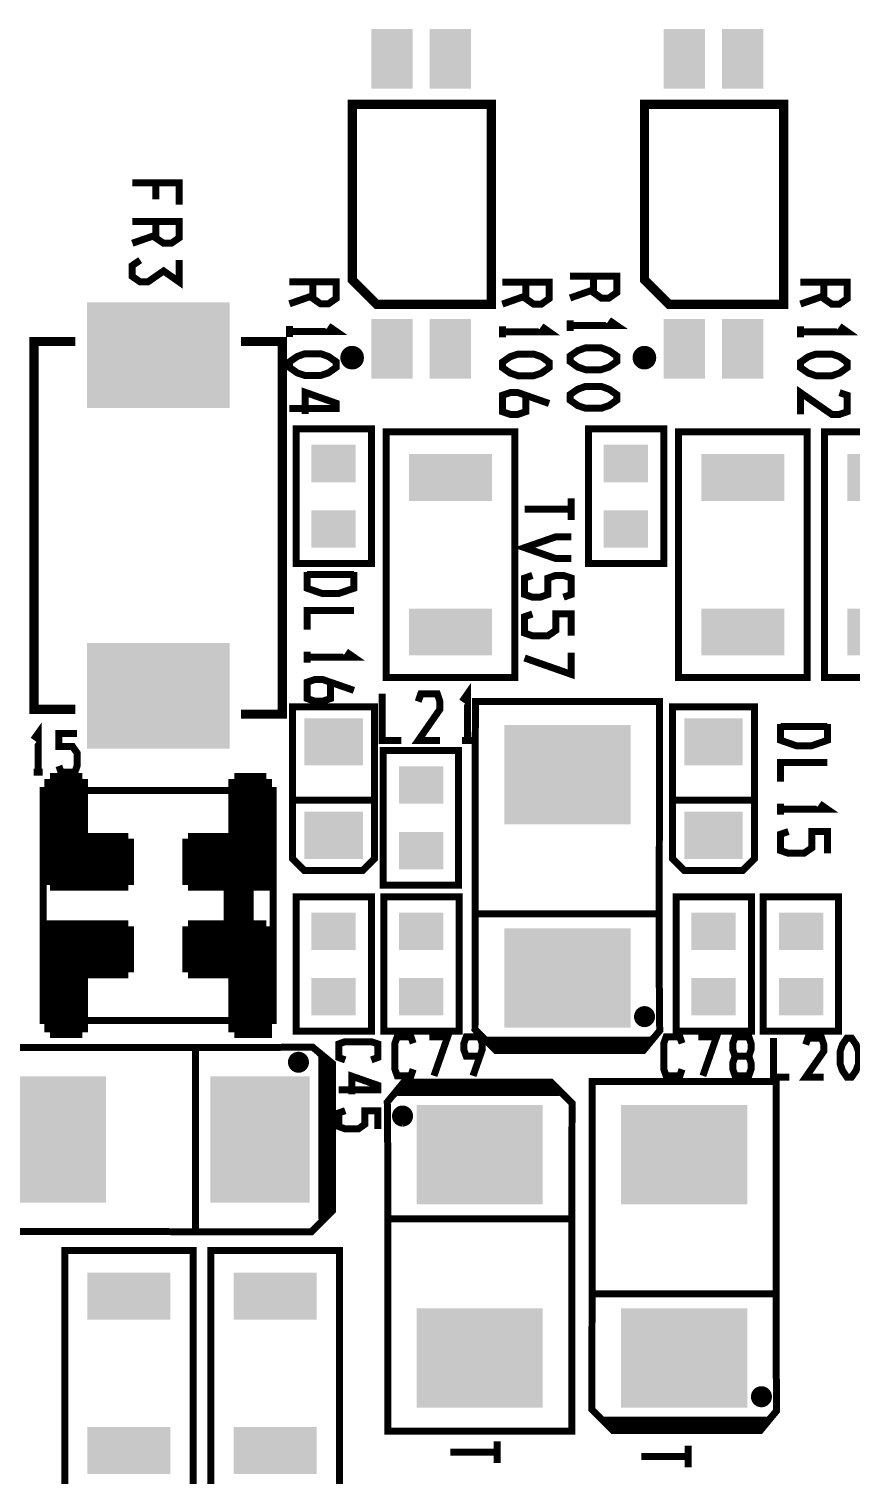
# Model space of a CAD drawing. Extents: x -8 to 204, y 99 to 321.
# Drawn here: x 138 to 155.87, y 251.03 to 282.44 of the extents above; entities that cross this region are included whole.
import ezdxf

# ---------------------------------------------------------------- set-up
doc = ezdxf.new("R2010")
doc.units = 0
doc.header["$MEASUREMENT"] = 0
doc.layers.get('0').update_dxf_attribs({"linetype": 'CONTINUOUS'})
doc.layers.add('22-301-0_SMT', color=8, linetype='CONTINUOUS')
doc.layers.add('22-301-0_SST', color=255, linetype='CONTINUOUS')

# ---------------------------------------------------------------- blocks, each defined once
blk = doc.blocks.new('RECTANGLE_4')
blk.add_solid([(0.63627, 0.51308), (0.63627, -0.51308), (-0.63627, 0.51308), (-0.63627, -0.51308)])
blk = doc.blocks.new('RECTANGLE_6')
blk.add_solid([(0.4826, 0.4064), (0.4826, -0.4064), (-0.4826, 0.4064), (-0.4826, -0.4064)])
blk = doc.blocks.new('RECTANGLE_10')
blk.add_solid([(0.9017, 0.508), (0.9017, -0.508), (-0.9017, 0.508), (-0.9017, -0.508)])
blk = doc.blocks.new('RECTANGLE_15')
blk.add_solid([(1.0795, 1.3716), (1.0795, -1.3716), (-1.0795, 1.3716), (-1.0795, -1.3716)])
blk = doc.blocks.new('RECTANGLE_19')
blk.add_solid([(1.3716, 1.0795), (1.3716, -1.0795), (-1.3716, 1.0795), (-1.3716, -1.0795)])
blk = doc.blocks.new('RECTANGLE_25')
blk.add_solid([(1.5494, 1.14935), (1.5494, -1.14935), (-1.5494, 1.14935), (-1.5494, -1.14935)])
blk = doc.blocks.new('SQUARE_34')
blk.add_solid([(0.25019, 0.25019), (0.25019, -0.25019), (-0.25019, 0.25019), (-0.25019, -0.25019)])
blk = doc.blocks.new('RECTANGLE_47')
blk.add_solid([(0.44958, 0.65024), (0.44958, -0.65024), (-0.44958, 0.65024), (-0.44958, -0.65024)])

msp = doc.modelspace()

# ---------------------------------------------------------------- linework, layer by layer
at = {"layer": '22-301-0_SMT', "const_width": 0.254}
for points in [[(138.462, 266.151), (138.462, 263.85)], [(139.161, 266.151), (138.462, 266.151)], [(139.161, 266.009), (138.462, 266.009)], [(138.564, 266.151), (138.564, 263.85)], [(138.792, 266.151), (138.792, 263.85)], [(139.021, 266.151), (139.021, 263.85)], [(139.161, 266.151), (139.161, 264.851)], [(143.161, 266.151), (143.161, 263.85), (141.462, 263.85)], [(142.463, 266.151), (142.463, 264.851)], [(143.161, 266.151), (142.463, 266.151)], [(143.161, 266.009), (142.463, 266.009)], [(142.478, 266.151), (142.478, 263.85)], [(142.707, 266.151), (142.707, 263.85)], [(142.935, 266.151), (142.935, 263.85)], [(139.161, 265.78), (138.462, 265.78)], [(143.161, 265.78), (142.463, 265.78)], [(139.161, 265.552), (138.462, 265.552)], [(139.161, 265.323), (138.462, 265.323)], [(143.161, 265.552), (142.463, 265.552)], [(143.161, 265.323), (142.463, 265.323)], [(139.161, 265.095), (138.462, 265.095)], [(143.161, 265.095), (142.463, 265.095)], [(139.161, 264.866), (138.462, 264.866)], [(140.161, 264.851), (139.161, 264.851)], [(139.25, 264.851), (139.25, 263.85)], [(139.478, 264.851), (139.478, 263.85)], [(139.707, 264.851), (139.707, 263.85)], [(139.935, 264.851), (139.935, 263.85)], [(140.161, 264.851), (140.161, 263.85)], [(141.462, 264.851), (141.462, 263.85)], [(142.463, 264.851), (141.462, 264.851)], [(141.564, 264.851), (141.564, 263.85)], [(141.792, 264.851), (141.792, 263.85)], [(142.021, 264.851), (142.021, 263.85)], [(142.249, 264.851), (142.249, 263.85)], [(143.161, 264.866), (142.463, 264.866)], [(140.161, 264.637), (138.462, 264.637)], [(140.161, 264.409), (138.462, 264.409)], [(143.161, 264.637), (141.462, 264.637)], [(143.161, 264.409), (141.462, 264.409)], [(140.161, 264.18), (138.462, 264.18)], [(143.161, 264.18), (141.462, 264.18)], [(140.161, 263.952), (138.462, 263.952)], [(140.161, 263.85), (138.462, 263.85)], [(143.161, 263.952), (141.462, 263.952)], [(140.161, 262.951), (138.462, 262.951), (138.462, 260.65)], [(140.161, 262.809), (138.462, 262.809)], [(138.564, 262.951), (138.564, 260.65)], [(138.792, 262.951), (138.792, 260.65)], [(139.021, 262.951), (139.021, 260.65)], [(139.25, 262.951), (139.25, 261.95)], [(139.478, 262.951), (139.478, 261.95)], [(139.707, 262.951), (139.707, 261.95)], [(139.935, 262.951), (139.935, 261.95)], [(140.161, 262.951), (140.161, 261.95)], [(141.462, 262.951), (141.462, 261.95)], [(143.161, 262.951), (141.462, 262.951)], [(143.161, 262.809), (141.462, 262.809)], [(141.564, 262.951), (141.564, 261.95)], [(141.792, 262.951), (141.792, 261.95)], [(142.021, 262.951), (142.021, 261.95)], [(142.249, 262.951), (142.249, 261.95)], [(143.161, 262.951), (143.161, 260.65), (142.463, 260.65)], [(142.478, 262.951), (142.478, 260.65)], [(142.707, 262.951), (142.707, 260.65)], [(142.935, 262.951), (142.935, 260.65)], [(140.161, 262.58), (138.462, 262.58)], [(143.161, 262.58), (141.462, 262.58)], [(140.161, 262.351), (138.462, 262.351)], [(143.161, 262.351), (141.462, 262.351)], [(140.161, 262.123), (138.462, 262.123)], [(139.161, 261.894), (138.462, 261.894)], [(139.161, 261.95), (139.161, 260.65)], [(140.161, 261.95), (139.161, 261.95)], [(143.161, 262.123), (141.462, 262.123)], [(142.463, 261.95), (141.462, 261.95)], [(142.463, 261.95), (142.463, 260.65)], [(143.161, 261.894), (142.463, 261.894)], [(139.161, 261.666), (138.462, 261.666)], [(143.161, 261.666), (142.463, 261.666)], [(139.161, 261.437), (138.462, 261.437)], [(139.161, 261.208), (138.462, 261.208)], [(143.161, 261.437), (142.463, 261.437)], [(143.161, 261.208), (142.463, 261.208)], [(139.161, 260.98), (138.462, 260.98)], [(143.161, 260.98), (142.463, 260.98)], [(139.161, 260.751), (138.462, 260.751)], [(139.161, 260.65), (138.462, 260.65)], [(143.161, 260.751), (142.463, 260.751)]]:
    msp.add_lwpolyline(points, dxfattribs=at)
at = {"layer": '22-301-0_SST'}
for points, const_width in [([(145.028, 276.99), (145.028, 280.8), (148.051, 280.8), (148.051, 276.456), (145.561, 276.456), (145.028, 276.99)], 0.201), ([(151.378, 276.99), (151.378, 280.8), (154.401, 280.8), (154.401, 276.456), (151.911, 276.456), (151.378, 276.99)], 0.201), ([(140.25, 279.095), (141.266, 279.095), (141.266, 278.623)], 0.152), ([(140.758, 278.74), (140.758, 279.095)], 0.152), ([(140.758, 278.257), (140.758, 277.901), (140.929, 277.785), (141.096, 277.785), (141.266, 277.901), (141.266, 278.257), (140.25, 278.257)], 0.152), ([(140.758, 277.962), (140.25, 277.785)], 0.152), ([(140.421, 277.419), (140.25, 277.302), (140.25, 277.063), (140.421, 276.946), (140.588, 276.946), (140.929, 277.183), (141.266, 276.946), (141.266, 277.419)], 0.152), ([(150.268, 277.071), (150.268, 276.715), (150.436, 276.596), (150.606, 276.596), (150.776, 276.715), (150.776, 277.071), (149.76, 277.071)], 0.152), ([(144.172, 276.944), (144.172, 276.588), (144.34, 276.469), (144.51, 276.469), (144.68, 276.588), (144.68, 276.944), (143.664, 276.944)], 0.152), ([(144.172, 276.647), (143.664, 276.469)], 0.152), ([(148.797, 276.939), (148.797, 276.583), (148.968, 276.464), (149.138, 276.464), (149.305, 276.583), (149.305, 276.939), (148.289, 276.939)], 0.152), ([(150.268, 276.774), (149.76, 276.596)], 0.152), ([(155.274, 276.939), (155.274, 276.583), (155.445, 276.464), (155.615, 276.464), (155.782, 276.583), (155.782, 276.939), (154.766, 276.939)], 0.152), ([(148.797, 276.642), (148.289, 276.464)], 0.152), ([(155.274, 276.642), (154.766, 276.464)], 0.152), ([(149.76, 275.877), (149.76, 276.113)], 0.152), ([(149.76, 275.996), (150.776, 275.996), (150.606, 276.113)], 0.152), ([(143.664, 275.75), (143.664, 275.986)], 0.152), ([(143.664, 275.869), (144.68, 275.869), (144.51, 275.986)], 0.152), ([(148.289, 275.745), (148.289, 275.981)], 0.152), ([(148.289, 275.862), (149.305, 275.862), (149.138, 275.981)], 0.152), ([(154.766, 275.745), (154.766, 275.981)], 0.152), ([(154.766, 275.862), (155.782, 275.862), (155.615, 275.981)], 0.152), ([(139.013, 267.66), (138.114, 267.66), (138.114, 275.651), (139.013, 275.651)], 0.201), ([(142.61, 275.651), (143.509, 275.651), (143.509, 267.558), (142.61, 267.558)], 0.201), ([(143.664, 275.209), (143.832, 275.326), (144.002, 275.387), (144.34, 275.387), (144.51, 275.326), (144.68, 275.209), (144.68, 275.09), (144.51, 274.97), (144.34, 274.912), (144.002, 274.912), (143.832, 274.97), (143.664, 275.09), (143.664, 275.209)], 0.152), ([(144.947, 275.463), (144.947, 275.138)], 0.152), ([(145.084, 275.471), (145.084, 275.13)], 0.152), ([(149.76, 275.336), (149.928, 275.453), (150.098, 275.514), (150.436, 275.514), (150.606, 275.453), (150.776, 275.336), (150.776, 275.217), (150.606, 275.097), (150.436, 275.039), (150.098, 275.039), (149.928, 275.097), (149.76, 275.217), (149.76, 275.336)], 0.152), ([(151.297, 275.463), (151.297, 275.138)], 0.152), ([(151.434, 275.471), (151.434, 275.13)], 0.152), ([(145.196, 275.359), (144.855, 275.359)], 0.152), ([(145.188, 275.222), (144.863, 275.222)], 0.152), ([(148.289, 275.201), (148.46, 275.321), (148.63, 275.379), (148.968, 275.379), (149.138, 275.321), (149.305, 275.201), (149.305, 275.085), (149.138, 274.965), (148.968, 274.907), (148.63, 274.907), (148.46, 274.965), (148.289, 275.085), (148.289, 275.201)], 0.152), ([(151.546, 275.359), (151.205, 275.359)], 0.152), ([(151.538, 275.222), (151.213, 275.222)], 0.152), ([(154.766, 275.201), (154.937, 275.321), (155.107, 275.379), (155.445, 275.379), (155.615, 275.321), (155.782, 275.201), (155.782, 275.085), (155.615, 274.965), (155.445, 274.907), (155.107, 274.907), (154.937, 274.965), (154.766, 275.085), (154.766, 275.201)], 0.152), ([(144.002, 274.074), (144.002, 274.549), (144.68, 274.31), (144.68, 274.193), (143.664, 274.193)], 0.152), ([(148.797, 274.483), (148.797, 274.127), (148.63, 274.069), (148.46, 274.069), (148.289, 274.127), (148.289, 274.483), (148.46, 274.541), (148.63, 274.541), (149.305, 274.305)], 0.152), ([(149.76, 274.498), (149.928, 274.615), (150.098, 274.676), (150.436, 274.676), (150.606, 274.615), (150.776, 274.498), (150.776, 274.378), (150.606, 274.259), (150.436, 274.201), (150.098, 274.201), (149.928, 274.259), (149.76, 274.378), (149.76, 274.498)], 0.152), ([(154.766, 274.069), (154.766, 274.541), (155.445, 274.069), (155.615, 274.069), (155.782, 274.127), (155.782, 274.483), (155.615, 274.541)], 0.152), ([(145.447, 270.83), (145.447, 273.751), (143.809, 273.751), (143.809, 270.83), (145.447, 270.83)], 0.152), ([(148.559, 268.354), (145.765, 268.354), (145.765, 273.688), (148.559, 273.688), (148.559, 268.354)], 0.152), ([(151.797, 270.83), (151.797, 273.751), (150.159, 273.751), (150.159, 270.83), (151.797, 270.83)], 0.152), ([(154.909, 268.354), (152.115, 268.354), (152.115, 273.688), (154.909, 273.688), (154.909, 268.354)], 0.152), ([(158.084, 268.354), (155.29, 268.354), (155.29, 273.688), (158.084, 273.688), (158.084, 268.354)], 0.152), ([(149.788, 271.775), (149.788, 272.247)], 0.152), ([(148.772, 272.011), (149.788, 272.011)], 0.152), ([(149.788, 270.937), (149.45, 270.937), (148.772, 271.173), (149.45, 271.409), (149.788, 271.409)], 0.152), ([(144.048, 270.647), (144.048, 270.292), (144.385, 270.175), (144.726, 270.175), (145.064, 270.292), (145.064, 270.647)], 0.152), ([(144.048, 270.589), (145.064, 270.589)], 0.152), ([(149.618, 270.098), (149.788, 270.157), (149.788, 270.513), (149.618, 270.571), (149.45, 270.571), (149.28, 270.513), (149.28, 270.157), (149.11, 270.098), (148.942, 270.098), (148.772, 270.157), (148.772, 270.513), (148.942, 270.571)], 0.152), ([(144.048, 269.395), (144.048, 269.809), (145.064, 269.809)], 0.152), ([(148.942, 269.733), (148.772, 269.674), (148.772, 269.319), (148.942, 269.26), (149.28, 269.26), (149.45, 269.377), (149.45, 269.733), (149.788, 269.733), (149.788, 269.26)], 0.152), ([(144.048, 268.676), (144.048, 268.912)], 0.152), ([(144.048, 268.793), (145.064, 268.793), (144.893, 268.912)], 0.152), ([(148.772, 268.778), (149.788, 268.422), (149.788, 268.895)], 0.152), ([(144.556, 268.252), (144.556, 267.896), (144.385, 267.838), (144.218, 267.838), (144.048, 267.896), (144.048, 268.252), (144.218, 268.31), (144.385, 268.31), (145.064, 268.074)], 0.152), ([(147.535, 266.984), (147.535, 268), (147.416, 267.83)], 0.152), ([(146.095, 266.984), (145.681, 266.984), (145.681, 268)], 0.152), ([(146.933, 266.984), (146.461, 266.984), (146.933, 267.663), (146.933, 267.83), (146.875, 268), (146.519, 268), (146.461, 267.83)], 0.152), ([(145.257, 264.163), (143.987, 264.163), (143.733, 264.417), (143.733, 267.719), (145.511, 267.719), (145.511, 264.417), (145.257, 264.163)], 0.152), ([(151.698, 261.841), (151.701, 266.195), (151.701, 267.833), (147.703, 267.833), (147.695, 260.708), (148.152, 260.251), (151.353, 260.251), (151.708, 260.683), (151.698, 261.841)], 0.152), ([(153.512, 264.163), (152.242, 264.163), (151.988, 264.417), (151.988, 267.719), (153.766, 267.719), (153.766, 264.417), (153.512, 264.163)], 0.152), ([(138.203, 266.294), (138.203, 267.139), (138.104, 267)], 0.152), ([(154.335, 267.345), (154.335, 266.99), (154.672, 266.873), (155.013, 266.873), (155.351, 266.99), (155.351, 267.345)], 0.152), ([(154.335, 267.287), (155.351, 267.287)], 0.152), ([(138.655, 266.433), (138.703, 266.294), (139.001, 266.294), (139.049, 266.433), (139.049, 266.715), (138.95, 266.857), (138.655, 266.857), (138.655, 267.139), (139.049, 267.139)], 0.152), ([(147.654, 266.984), (147.416, 266.984)], 0.152), ([(145.701, 266.766), (145.701, 263.845), (147.339, 263.845), (147.339, 266.766), (145.701, 266.766)], 0.152), ([(138.3, 266.294), (138.104, 266.294)], 0.152), ([(154.335, 266.093), (154.335, 266.507), (155.351, 266.507)], 0.152), ([(143.311, 265.9), (138.312, 265.9), (138.312, 260.901), (143.311, 260.901), (143.311, 265.9)], 0.152), ([(145.511, 265.687), (143.733, 265.687)], 0.152), ([(153.766, 265.687), (151.988, 265.687)], 0.152), ([(154.335, 265.374), (154.335, 265.61)], 0.152), ([(154.335, 265.491), (155.351, 265.491), (155.18, 265.61)], 0.152), ([(142.811, 264.899), (142.31, 264.899), (142.31, 261.899)], 0.152), ([(142.811, 264.881), (142.31, 264.881)], 0.152), ([(142.811, 264.744), (142.31, 264.744)], 0.152), ([(142.412, 264.899), (142.412, 261.899)], 0.152), ([(142.549, 264.899), (142.549, 261.899)], 0.152), ([(142.686, 264.899), (142.686, 261.899)], 0.152), ([(142.811, 264.899), (142.811, 261.899)], 0.152), ([(154.505, 265.008), (154.335, 264.95), (154.335, 264.594), (154.505, 264.536), (154.843, 264.536), (155.013, 264.653), (155.013, 265.008), (155.351, 265.008), (155.351, 264.536)], 0.152), ([(142.811, 264.607), (142.31, 264.607)], 0.152), ([(142.811, 264.47), (142.31, 264.47)], 0.152), ([(142.811, 264.333), (142.31, 264.333)], 0.152), ([(142.811, 264.196), (142.31, 264.196)], 0.152), ([(142.811, 264.058), (142.31, 264.058)], 0.152), ([(142.811, 263.921), (142.31, 263.921)], 0.152), ([(142.811, 263.784), (142.31, 263.784)], 0.152), ([(142.811, 263.647), (142.31, 263.647)], 0.152), ([(142.811, 263.51), (142.31, 263.51)], 0.152), ([(145.447, 260.67), (145.447, 263.591), (143.809, 263.591), (143.809, 260.67), (145.447, 260.67)], 0.152), ([(147.352, 260.67), (147.352, 263.591), (145.714, 263.591), (145.714, 260.67), (147.352, 260.67)], 0.152), ([(153.702, 260.67), (153.702, 263.591), (152.064, 263.591), (152.064, 260.67), (153.702, 260.67)], 0.152), ([(153.956, 263.591), (153.956, 260.67), (155.594, 260.67), (155.594, 263.591), (153.956, 263.591)], 0.152), ([(142.811, 263.373), (142.31, 263.373)], 0.152), ([(142.811, 263.235), (142.31, 263.235)], 0.152), ([(151.657, 263.223), (147.72, 263.223)], 0.152), ([(142.811, 263.098), (142.31, 263.098)], 0.152), ([(142.811, 262.961), (142.31, 262.961)], 0.152), ([(142.811, 262.824), (142.31, 262.824)], 0.152), ([(142.811, 262.687), (142.31, 262.687)], 0.152), ([(142.811, 262.55), (142.31, 262.55)], 0.152), ([(142.811, 262.412), (142.31, 262.412)], 0.152), ([(142.811, 262.275), (142.31, 262.275)], 0.152), ([(142.811, 262.138), (142.31, 262.138)], 0.152), ([(142.811, 262.001), (142.31, 262.001)], 0.152), ([(142.811, 261.899), (142.31, 261.899)], 0.152), ([(151.503, 261.074), (151.251, 261.074)], 0.152), ([(151.327, 261.13), (151.327, 260.843)], 0.152), ([(151.464, 261.112), (151.464, 260.861)], 0.152), ([(151.52, 260.937), (151.233, 260.937)], 0.152), ([(143.006, 260.317), (138.653, 260.319), (137.014, 260.319), (137.014, 256.322), (144.139, 256.314), (144.596, 256.771), (144.596, 259.972), (144.164, 260.327), (143.006, 260.317)], 0.152), ([(144.876, 260.048), (144.736, 260.099), (144.736, 260.396), (144.876, 260.444), (145.442, 260.444), (145.582, 260.396), (145.582, 260.099), (145.442, 260.048)], 0.152), ([(146.351, 259.845), (146.303, 259.702), (146.006, 259.702), (145.955, 259.845), (145.955, 260.408), (146.006, 260.551), (146.303, 260.551), (146.351, 260.408)], 0.152), ([(146.804, 259.702), (147.101, 260.551), (146.704, 260.551)], 0.152), ([(147.802, 260.126), (147.505, 260.126), (147.454, 260.266), (147.454, 260.408), (147.505, 260.551), (147.802, 260.551), (147.85, 260.408), (147.85, 260.266), (147.652, 259.702)], 0.152), ([(151.48, 260.48), (147.974, 260.48), (148.152, 260.302)], 0.152), ([(151.437, 260.403), (148.051, 260.403)], 0.152), ([(148.076, 260.48), (148.076, 260.378)], 0.152), ([(148.213, 260.48), (148.213, 260.302)], 0.152), ([(148.35, 260.48), (148.35, 260.302)], 0.152), ([(148.488, 260.48), (148.488, 260.302)], 0.152), ([(148.625, 260.48), (148.625, 260.302)], 0.152), ([(148.762, 260.48), (148.762, 260.302)], 0.152), ([(148.899, 260.48), (148.899, 260.302)], 0.152), ([(149.036, 260.48), (149.036, 260.302)], 0.152), ([(149.173, 260.48), (149.173, 260.302)], 0.152), ([(149.311, 260.48), (149.311, 260.302)], 0.152), ([(149.448, 260.48), (149.448, 260.302)], 0.152), ([(149.585, 260.48), (149.585, 260.302)], 0.152), ([(149.722, 260.48), (149.722, 260.302)], 0.152), ([(149.859, 260.48), (149.859, 260.302)], 0.152), ([(149.996, 260.48), (149.996, 260.302)], 0.152), ([(150.133, 260.48), (150.133, 260.302)], 0.152), ([(150.271, 260.48), (150.271, 260.302)], 0.152), ([(150.408, 260.48), (150.408, 260.302)], 0.152), ([(150.545, 260.48), (150.545, 260.302)], 0.152), ([(150.682, 260.48), (150.682, 260.302)], 0.152), ([(150.819, 260.48), (150.819, 260.302)], 0.152), ([(150.956, 260.48), (150.956, 260.302)], 0.152), ([(151.094, 260.48), (151.094, 260.302)], 0.152), ([(151.231, 260.48), (151.231, 260.302)], 0.152), ([(151.48, 260.454), (151.353, 260.302)], 0.152), ([(151.368, 260.48), (151.368, 260.319)], 0.152), ([(151.556, 260.505), (151.48, 260.454)], 0.152), ([(151.48, 260.48), (151.505, 260.454)], 0.152), ([(151.607, 260.556), (151.505, 260.454)], 0.152), ([(151.607, 260.556), (151.556, 260.505)], 0.152), ([(152.193, 259.845), (152.145, 259.702), (151.848, 259.702), (151.797, 259.845), (151.797, 260.408), (151.848, 260.551), (152.145, 260.551), (152.193, 260.408)], 0.152), ([(152.646, 259.702), (152.943, 260.551), (152.546, 260.551)], 0.152), ([(153.644, 260.126), (153.692, 260.266), (153.692, 260.408), (153.644, 260.551), (153.347, 260.551), (153.296, 260.408), (153.296, 260.266), (153.347, 260.126), (153.644, 260.126), (153.692, 259.984), (153.692, 259.845), (153.644, 259.702), (153.347, 259.702), (153.296, 259.845), (153.296, 259.984), (153.347, 260.126)], 0.152), ([(154.525, 259.674), (154.18, 259.674), (154.18, 260.523)], 0.152), ([(155.274, 259.674), (154.881, 259.674), (155.274, 260.238), (155.274, 260.38), (155.226, 260.523), (154.929, 260.523), (154.881, 260.38)], 0.152), ([(155.777, 259.674), (155.678, 259.817), (155.63, 259.956), (155.63, 260.238), (155.678, 260.38), (155.777, 260.523), (155.876, 260.523), (155.975, 260.38), (156.024, 260.238), (156.024, 259.956), (155.975, 259.817), (155.876, 259.674), (155.777, 259.674)], 0.152), ([(141.624, 260.276), (141.624, 256.339)], 0.152), ([(143.984, 260.083), (143.733, 260.083)], 0.152), ([(143.809, 260.139), (143.809, 259.852)], 0.152), ([(143.946, 260.121), (143.946, 259.87)], 0.152), ([(144.291, 260.226), (144.342, 260.175)], 0.152), ([(144.291, 260.226), (144.393, 260.124), (144.368, 260.099), (144.368, 256.593)], 0.152), ([(144.342, 260.175), (144.393, 260.099)], 0.152), ([(144.393, 260.099), (144.545, 259.972)], 0.152), ([(144.393, 260.099), (144.393, 256.619)], 0.152), ([(151.353, 260.302), (148.152, 260.302)], 0.152), ([(144.002, 259.946), (143.715, 259.946)], 0.152), ([(144.528, 259.987), (144.368, 259.987)], 0.152), ([(144.545, 259.85), (144.368, 259.85)], 0.152), ([(144.545, 259.712), (144.368, 259.712)], 0.152), ([(144.53, 259.984), (144.53, 256.756)], 0.152), ([(144.545, 259.972), (144.545, 256.771)], 0.152), ([(145.018, 259.298), (145.018, 259.695), (145.582, 259.497), (145.582, 259.397), (144.736, 259.397)], 0.152), ([(144.545, 259.575), (144.368, 259.575)], 0.152), ([(144.545, 259.438), (144.368, 259.438)], 0.152), ([(145.8, 257.975), (145.798, 253.622), (145.798, 251.983), (149.796, 251.983), (149.803, 259.108), (149.346, 259.565), (146.146, 259.565), (145.79, 259.133), (145.8, 257.975)], 0.152), ([(149.346, 259.514), (146.146, 259.514), (146.019, 259.362), (145.942, 259.311), (145.892, 259.26)], 0.152), ([(146.13, 259.497), (146.13, 259.337)], 0.152), ([(149.361, 259.499), (146.133, 259.499)], 0.152), ([(146.268, 259.514), (146.268, 259.337)], 0.152), ([(146.405, 259.514), (146.405, 259.337)], 0.152), ([(146.542, 259.514), (146.542, 259.337)], 0.152), ([(146.679, 259.514), (146.679, 259.337)], 0.152), ([(146.816, 259.514), (146.816, 259.337)], 0.152), ([(146.953, 259.514), (146.953, 259.337)], 0.152), ([(147.091, 259.514), (147.091, 259.337)], 0.152), ([(147.228, 259.514), (147.228, 259.337)], 0.152), ([(147.365, 259.514), (147.365, 259.337)], 0.152), ([(147.502, 259.514), (147.502, 259.337)], 0.152), ([(147.639, 259.514), (147.639, 259.337)], 0.152), ([(147.776, 259.514), (147.776, 259.337)], 0.152), ([(147.914, 259.514), (147.914, 259.337)], 0.152), ([(148.051, 259.514), (148.051, 259.337)], 0.152), ([(148.188, 259.514), (148.188, 259.337)], 0.152), ([(148.325, 259.514), (148.325, 259.337)], 0.152), ([(148.462, 259.514), (148.462, 259.337)], 0.152), ([(148.599, 259.514), (148.599, 259.337)], 0.152), ([(148.736, 259.514), (148.736, 259.337)], 0.152), ([(148.874, 259.514), (148.874, 259.337)], 0.152), ([(149.011, 259.514), (149.011, 259.337)], 0.152), ([(149.148, 259.514), (149.148, 259.337)], 0.152), ([(149.285, 259.514), (149.285, 259.337)], 0.152), ([(149.346, 259.514), (149.524, 259.337)], 0.152), ([(149.422, 259.438), (149.422, 259.337)], 0.152), ([(154.238, 253.586), (154.241, 257.94), (154.241, 259.578), (150.243, 259.578), (150.235, 252.453), (150.692, 251.996), (153.893, 251.996), (154.248, 252.428), (154.238, 253.586)], 0.152), ([(144.545, 259.301), (144.368, 259.301)], 0.152), ([(144.545, 259.164), (144.368, 259.164)], 0.152), ([(145.993, 259.362), (145.892, 259.26)], 0.152), ([(145.993, 259.362), (146.019, 259.337)], 0.152), ([(149.498, 259.362), (146.019, 259.362)], 0.152), ([(149.524, 259.337), (146.019, 259.337)], 0.152), ([(144.545, 259.027), (144.368, 259.027)], 0.152), ([(144.545, 258.889), (144.368, 258.889)], 0.152), ([(144.545, 258.752), (144.368, 258.752)], 0.152), ([(144.876, 258.945), (144.736, 258.897), (144.736, 258.6), (144.876, 258.549), (145.16, 258.549), (145.3, 258.648), (145.3, 258.945), (145.582, 258.945), (145.582, 258.549)], 0.152), ([(146.263, 258.778), (145.976, 258.778)], 0.152), ([(146.245, 258.915), (145.993, 258.915)], 0.152), ([(146.069, 258.971), (146.069, 258.684)], 0.152), ([(146.207, 258.953), (146.207, 258.702)], 0.152), ([(144.545, 258.615), (144.368, 258.615)], 0.152), ([(144.545, 258.478), (144.368, 258.478)], 0.152), ([(144.545, 258.341), (144.368, 258.341)], 0.152), ([(144.545, 258.204), (144.368, 258.204)], 0.152), ([(144.545, 258.067), (144.368, 258.067)], 0.152), ([(144.545, 257.929), (144.368, 257.929)], 0.152), ([(144.545, 257.792), (144.368, 257.792)], 0.152), ([(144.545, 257.655), (144.368, 257.655)], 0.152), ([(144.545, 257.518), (144.368, 257.518)], 0.152), ([(144.545, 257.381), (144.368, 257.381)], 0.152), ([(144.545, 257.244), (144.368, 257.244)], 0.152), ([(144.545, 257.106), (144.368, 257.106)], 0.152), ([(144.545, 256.969), (144.368, 256.969)], 0.152), ([(144.545, 256.832), (144.368, 256.832)], 0.152), ([(144.545, 256.771), (144.368, 256.593)], 0.152), ([(144.469, 256.695), (144.368, 256.695)], 0.152), ([(145.841, 256.593), (149.778, 256.593)], 0.152), ([(138.78, 255.908), (141.574, 255.908), (141.574, 250.574), (138.78, 250.574), (138.78, 255.908)], 0.152), ([(141.955, 255.908), (144.749, 255.908), (144.749, 250.574), (141.955, 250.574), (141.955, 255.908)], 0.152), ([(154.197, 254.968), (150.26, 254.968)], 0.152), ([(154.043, 252.819), (153.791, 252.819)], 0.152), ([(153.867, 252.875), (153.867, 252.588)], 0.152), ([(154.004, 252.857), (154.004, 252.606)], 0.152), ([(154.06, 252.682), (153.773, 252.682)], 0.152), ([(154.02, 252.225), (150.514, 252.225), (150.692, 252.047)], 0.152), ([(153.977, 252.148), (150.591, 252.148)], 0.152), ([(150.616, 252.225), (150.616, 252.123)], 0.152), ([(150.753, 252.225), (150.753, 252.047)], 0.152), ([(150.89, 252.225), (150.89, 252.047)], 0.152), ([(151.028, 252.225), (151.028, 252.047)], 0.152), ([(151.165, 252.225), (151.165, 252.047)], 0.152), ([(151.302, 252.225), (151.302, 252.047)], 0.152), ([(151.439, 252.225), (151.439, 252.047)], 0.152), ([(151.576, 252.225), (151.576, 252.047)], 0.152), ([(151.713, 252.225), (151.713, 252.047)], 0.152), ([(151.851, 252.225), (151.851, 252.047)], 0.152), ([(151.988, 252.225), (151.988, 252.047)], 0.152), ([(152.125, 252.225), (152.125, 252.047)], 0.152), ([(152.262, 252.225), (152.262, 252.047)], 0.152), ([(152.399, 252.225), (152.399, 252.047)], 0.152), ([(152.536, 252.225), (152.536, 252.047)], 0.152), ([(152.673, 252.225), (152.673, 252.047)], 0.152), ([(152.811, 252.225), (152.811, 252.047)], 0.152), ([(152.948, 252.225), (152.948, 252.047)], 0.152), ([(153.085, 252.225), (153.085, 252.047)], 0.152), ([(153.222, 252.225), (153.222, 252.047)], 0.152), ([(153.359, 252.225), (153.359, 252.047)], 0.152), ([(153.496, 252.225), (153.496, 252.047)], 0.152), ([(153.634, 252.225), (153.634, 252.047)], 0.152), ([(153.771, 252.225), (153.771, 252.047)], 0.152), ([(154.02, 252.199), (153.893, 252.047)], 0.152), ([(153.908, 252.225), (153.908, 252.064)], 0.152), ([(154.096, 252.25), (154.02, 252.199)], 0.152), ([(154.02, 252.225), (154.045, 252.199)], 0.152), ([(154.147, 252.301), (154.045, 252.199)], 0.152), ([(154.147, 252.301), (154.096, 252.25)], 0.152), ([(153.893, 252.047), (150.692, 252.047)], 0.152), ([(147.159, 251.529), (148.175, 251.529)], 0.152), ([(148.175, 251.292), (148.175, 251.767)], 0.152), ([(152.328, 251.201), (152.328, 251.673)], 0.152), ([(151.312, 251.437), (152.328, 251.437)], 0.152)]:
    msp.add_lwpolyline(points, dxfattribs=dict(at, const_width=const_width))
at = {"layer": '22-301-0_SST', "const_width": 0.152}
for points in [[(145.026, 275.481, 0.414214), (144.845, 275.3)], [(145.206, 275.3, 0.414214), (145.026, 275.481)], [(151.376, 275.481, 0.414214), (151.195, 275.3)], [(151.556, 275.3, 0.414214), (151.376, 275.481)], [(144.845, 275.3, 0.414214), (145.026, 275.12)], [(145.026, 275.12, 0.414214), (145.206, 275.3)], [(151.195, 275.3, 0.414214), (151.376, 275.12)], [(151.376, 275.12, 0.414214), (151.556, 275.3)], [(151.378, 261.14, 0.414214), (151.226, 260.988)], [(151.226, 260.988, 0.414214), (151.378, 260.835)], [(151.53, 260.988, 0.414214), (151.378, 261.14)], [(151.378, 260.835, 0.414214), (151.53, 260.988)], [(143.86, 260.149, 0.414214), (143.707, 259.997)], [(143.707, 259.997, 0.414214), (143.86, 259.845)], [(144.012, 259.997, 0.414214), (143.86, 260.149)], [(143.86, 259.845, 0.414214), (144.012, 259.997)], [(146.12, 258.981, 0.414214), (145.968, 258.829)], [(145.968, 258.829, 0.414214), (146.12, 258.676)], [(146.273, 258.829, 0.414214), (146.12, 258.981)], [(146.12, 258.676, 0.414214), (146.273, 258.829)], [(153.918, 252.885, 0.414214), (153.766, 252.733)], [(154.07, 252.733, 0.414214), (153.918, 252.885)], [(153.766, 252.733, 0.414214), (153.918, 252.58)], [(153.918, 252.58, 0.414214), (154.07, 252.733)]]:
    msp.add_lwpolyline(points, format="xyb", dxfattribs=at)

# ---------------------------------------------------------------- block references
at = {"layer": '22-301-0_SMT'}
for name, p in [('RECTANGLE_47', (145.892, 281.79)), ('RECTANGLE_47', (147.162, 281.79)), ('RECTANGLE_47', (152.242, 281.79)), ('RECTANGLE_47', (153.512, 281.79)), ('RECTANGLE_25', (140.812, 275.356)), ('RECTANGLE_47', (145.892, 275.491)), ('RECTANGLE_47', (147.162, 275.491)), ('RECTANGLE_47', (152.242, 275.491)), ('RECTANGLE_47', (153.512, 275.491)), ('RECTANGLE_6', (144.622, 273.002)), ('RECTANGLE_6', (150.972, 273.002)), ('RECTANGLE_10', (147.162, 272.697)), ('RECTANGLE_10', (153.512, 272.697)), ('RECTANGLE_10', (156.687, 272.697)), ('RECTANGLE_6', (144.622, 271.579)), ('RECTANGLE_6', (150.972, 271.579)), ('RECTANGLE_10', (147.162, 269.344)), ('RECTANGLE_10', (153.512, 269.344)), ('RECTANGLE_10', (156.687, 269.344)), ('RECTANGLE_25', (140.812, 267.955)), ('RECTANGLE_4', (144.622, 266.957)), ('RECTANGLE_19', (149.702, 266.245)), ('RECTANGLE_4', (152.877, 266.957)), ('RECTANGLE_6', (146.527, 266.017)), ('RECTANGLE_4', (144.622, 264.925)), ('RECTANGLE_4', (152.877, 264.925)), ('RECTANGLE_6', (146.527, 264.594)), ('SQUARE_34', (138.813, 264.35)), ('SQUARE_34', (142.811, 264.35)), ('RECTANGLE_6', (144.622, 262.842)), ('RECTANGLE_6', (146.527, 262.842)), ('RECTANGLE_6', (152.877, 262.842)), ('RECTANGLE_6', (154.782, 262.842)), ('RECTANGLE_19', (149.702, 261.826)), ('SQUARE_34', (138.813, 262.451)), ('SQUARE_34', (142.811, 262.451)), ('RECTANGLE_6', (144.622, 261.419)), ('RECTANGLE_6', (146.527, 261.419)), ('RECTANGLE_6', (152.877, 261.419)), ('RECTANGLE_6', (154.782, 261.419)), ('RECTANGLE_15', (138.602, 258.321)), ('RECTANGLE_15', (143.021, 258.321)), ('RECTANGLE_19', (147.797, 257.99)), ('RECTANGLE_19', (152.242, 257.99)), ('RECTANGLE_10', (140.177, 254.917)), ('RECTANGLE_10', (143.352, 254.917)), ('RECTANGLE_19', (147.797, 253.571)), ('RECTANGLE_19', (152.242, 253.571)), ('RECTANGLE_10', (140.177, 251.564)), ('RECTANGLE_10', (143.352, 251.564))]:
    msp.add_blockref(name, p, dxfattribs=at)

doc.saveas('drawing.dxf')
